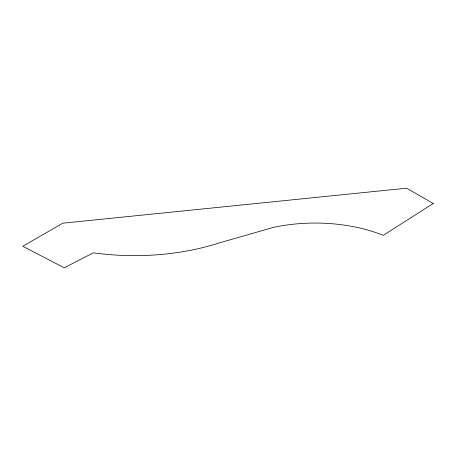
<?xml version="1.0" encoding="UTF-8"?>
<svg xmlns="http://www.w3.org/2000/svg" width="456" height="456" viewBox="0 0 456 456"><rect width="100%" height="100%" fill="white"/><g stroke="black" fill="none" stroke-linecap="round" stroke-linejoin="round"><path stroke-width="0.68" d="M433.2 203.496L383.279 235.336A119.58 69.038 0 0 0 273.418 227.401L219.461 242.871A173.873 100.383 0 0 1 93.377 252.795L64.228 267.815L22.8 246.28L62.78 223.195L406.678 188.185L433.2 203.496"/></g></svg>
